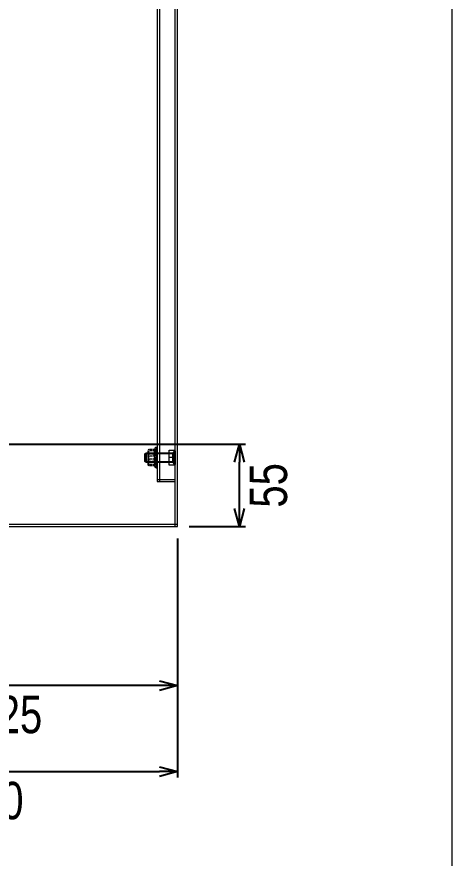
# Model space of a CAD drawing. Header units: millimetres. Extents: x 2216 to 5301, y 1125 to 3316.
# Drawn here: x 4965 to 5256, y 2193 to 2755 of the extents above; entities that cross this region are included whole.
import ezdxf

# ---------------------------------------------------------------- set-up
doc = ezdxf.new("R2010")
doc.units = ezdxf.units.MM
doc.linetypes.add('HIDDEN', pattern=[1.905, 1.27, -0.635])
for name, color, linetype in [('BUSBAR', 3, 'Continuous'), ('FRAME070', 5, 'Continuous'), ('GR1-1', 3, 'Continuous')]:
    doc.layers.add(name, color=color, linetype=linetype)
doc.styles.add('TAMCO', font='cordia.shx', dxfattribs={"width": 0.8, "height": 25})
doc.dimstyles.new('TAMCO', dxfattribs={"dimtxt": 25, "dimasz": 12, "dimexe": 4, "dimexo": 8, "dimgap": 7, "dimtad": 2, "dimdec": 1, "dimdsep": 46, "dimtxsty": 'TAMCO', "dimblk": 'OPEN30', "dimcen": 2.5, "dimclrd": 4, "dimclre": 4, "dimclrt": 3, "dimadec": 0, "dimazin": 0, "dimtfac": 1, "dimtdec": 1, "dimtmove": 0, "dimatfit": 3, "dimldrblk": 'OPEN30', "dimfxl": 1, "dimarcsym": 0})

# ---------------------------------------------------------------- blocks, each defined once
blk = doc.blocks.new('A$C310157CF')
at = {"color": 7, "linetype": 'HIDDEN', "lineweight": 0}
for p, q in [((-3.18, 6), (-5, 6)), ((1.76, 6), (-3.18, 6)), ((2.5, 5.65), (-2.5, 5.65)), ((4.93, 6), (1.76, 6)), ((6.71, 1.1), (-6.72, 1.1)), ((-5.41, 1.72), (-5.41, 5.4)), ((-4.46, 1.72), (-4.46, 5.4)), ((-2.5, 0.38), (0.88, 0.38)), ((-0.95, 1.72), (-0.95, 5.4)), ((0.88, 0.38), (2.5, 0.38)), ((0.95, 1.72), (0.95, 5.4)), ((4.46, 1.72), (4.46, 5.4)), ((5.41, 1.72), (5.41, 5.4))]:
    blk.add_line(p, q, dxfattribs=at)
blk.add_line((6.53, 0), (-6.53, 0))
for centre, start, end in [((-6.53, 0.57), 110, 270), ((6.53, 0.57), 270, 70)]:
    blk.add_arc(centre, 0.567, start, end, dxfattribs=at)
for points, knots in [([(-3.18, 6), (-3.79, 5.92), (-4.55, 5.82), (-5.26, 5.47), (-5.41, 5.4)], [0, 0, 0, 0, 0.801462, 1, 1, 1, 1]), ([(-5.41, 5.4), (-5.27, 5.68), (-5.11, 5.99), (-4.95, 6), (-4.93, 6)], [0, 0, 0, 0, 0.896037, 1, 1, 1, 1]), ([(-1.76, 6), (-1.89, 6), (-2.78, 5.98), (-3.7, 5.71), (-4.43, 5.41), (-4.46, 5.4)], [0, 0, 0, 0, 0.148486, 0.965571, 1, 1, 1, 1]), ([(-0.95, 5.4), (-1.6, 5.68), (-2.34, 5.99), (-3.1, 6), (-3.18, 6)], [0, 0, 0, 0, 0.896037, 1, 1, 1, 1]), ([(0.95, 5.4), (0.72, 5.49), (-0.15, 5.84), (-1.07, 5.93), (-1.76, 6)], [0, 0, 0, 0, 0.263253, 1, 1, 1, 1]), ([(1.76, 6), (1.62, 6), (0.73, 5.98), (-0.18, 5.71), (-0.92, 5.41), (-0.95, 5.4)], [0, 0, 0, 0, 0.148486, 0.965571, 1, 1, 1, 1]), ([(0.95, 5.4), (1.6, 5.68), (2.34, 5.99), (3.1, 6), (3.18, 6)], [0, 0, 0, 0, 0.896035, 1, 1, 1, 1]), ([(4.46, 5.4), (4.23, 5.49), (3.36, 5.84), (2.44, 5.93), (1.76, 6)], [0, 0, 0, 0, 0.263254, 1, 1, 1, 1]), ([(3.18, 6), (3.79, 5.92), (4.55, 5.82), (5.26, 5.47), (5.41, 5.4)], [0, 0, 0, 0, 0.801465, 1, 1, 1, 1]), ([(4.93, 6), (4.8, 5.92), (4.64, 5.82), (4.49, 5.47), (4.46, 5.4)], [0, 0, 0, 0, 0.801461, 1, 1, 1, 1]), ([(5.41, 5.4), (5.27, 5.68), (5.11, 5.99), (4.95, 6), (4.93, 6)], [0, 0, 0, 0, 0.896037, 1, 1, 1, 1]), ([(-5.68, 1.34), (-5.68, 1.34), (-5.64, 1.36), (-5.56, 1.4), (-5.48, 1.49), (-5.42, 1.6), (-5.41, 1.68), (-5.41, 1.72)], [0, 0, 0, 0, 0.007907, 0.267532, 0.528602, 0.763814, 1, 1, 1, 1]), ([(-1, 1.34), (-1.18, 1.38), (-2.09, 1.59), (-3.66, 1.74), (-5.04, 1.47), (-5.68, 1.34)], [0, 0, 0, 0, 0.118083, 0.592258, 1, 1, 1, 1]), ([(-5.49, 1.48), (-5.35, 1.57), (-5.07, 1.74), (-4.81, 1.47), (-4.68, 1.34)], [0, 0, 0, 0, 0.500552, 1, 1, 1, 1]), ([(-5.41, 1.72), (-4.67, 1.85), (-3.19, 2.11), (-1.7, 1.85), (-0.95, 1.72)], [0, 0, 0, 0, 0.492149, 1, 1, 1, 1]), ([(-4.46, 1.72), (-4.61, 1.85), (-4.93, 2.11), (-5.25, 1.85), (-5.41, 1.72)], [0, 0, 0, 0, 0.492148, 1, 1, 1, 1]), ([(-4.46, 1.72), (-4.46, 1.68), (-4.47, 1.6), (-4.52, 1.49), (-4.59, 1.4), (-4.65, 1.36), (-4.68, 1.34), (-4.68, 1.34)], [0, 0, 0, 0, 0.236185, 0.471405, 0.732466, 0.992087, 1, 1, 1, 1]), ([(-4.68, 1.34), (-4.46, 1.38), (-3.35, 1.59), (-1.43, 1.74), (0.23, 1.47), (1, 1.34)], [0, 0, 0, 0, 0.118083, 0.592258, 1, 1, 1, 1]), ([(0.95, 1.72), (0.06, 1.85), (-1.74, 2.11), (-3.54, 1.85), (-4.46, 1.72)], [0, 0, 0, 0, 0.492148, 1, 1, 1, 1]), ([(-1, 1.34), (-0.99, 1.34), (-0.99, 1.36), (-0.97, 1.4), (-0.96, 1.49), (-0.95, 1.6), (-0.95, 1.68), (-0.95, 1.72)], [0, 0, 0, 0, 0.007908, 0.267532, 0.528599, 0.763814, 1, 1, 1, 1]), ([(4.68, 1.34), (4.46, 1.38), (3.35, 1.59), (1.43, 1.74), (-0.23, 1.47), (-1, 1.34)], [0, 0, 0, 0, 0.118084, 0.592258, 1, 1, 1, 1]), ([(-0.95, 1.72), (-0.06, 1.85), (1.74, 2.11), (3.54, 1.85), (4.46, 1.72)], [0, 0, 0, 0, 0.492149, 1, 1, 1, 1]), ([(5.41, 1.72), (4.67, 1.85), (3.19, 2.11), (1.7, 1.85), (0.95, 1.72)], [0, 0, 0, 0, 0.492147, 1, 1, 1, 1]), ([(0.95, 1.72), (0.95, 1.68), (0.95, 1.6), (0.96, 1.49), (0.97, 1.4), (0.99, 1.36), (0.99, 1.34), (1, 1.34)], [0, 0, 0, 0, 0.236186, 0.471401, 0.732468, 0.992092, 1, 1, 1, 1]), ([(1, 1.34), (1.18, 1.38), (2.09, 1.59), (3.66, 1.74), (5.04, 1.47), (5.68, 1.34)], [0, 0, 0, 0, 0.118083, 0.592257, 1, 1, 1, 1]), ([(4.46, 1.72), (4.61, 1.85), (4.93, 2.11), (5.25, 1.85), (5.41, 1.72)], [0, 0, 0, 0, 0.492148, 1, 1, 1, 1]), ([(4.68, 1.34), (4.68, 1.34), (4.65, 1.36), (4.59, 1.4), (4.52, 1.49), (4.47, 1.6), (4.46, 1.68), (4.46, 1.72)], [0, 0, 0, 0, 0.007913, 0.267525, 0.5286, 0.763814, 1, 1, 1, 1]), ([(5.68, 1.34), (5.64, 1.38), (5.43, 1.59), (5.09, 1.74), (4.81, 1.47), (4.68, 1.34)], [0, 0, 0, 0, 0.118084, 0.592259, 1, 1, 1, 1]), ([(5.3, 1.62), (5.3, 1.62), (5.32, 1.63), (5.39, 1.6), (5.49, 1.47), (5.51, 1.45)], [0, 0, 0, 0, 0.006763, 0.854115, 1, 1, 1, 1]), ([(5.41, 1.72), (5.41, 1.68), (5.42, 1.6), (5.48, 1.49), (5.56, 1.4), (5.64, 1.36), (5.68, 1.34), (5.68, 1.34)], [0, 0, 0, 0, 0.236186, 0.471402, 0.732454, 0.992093, 1, 1, 1, 1])]:
    blk.add_open_spline(points, degree=3, knots=knots, dxfattribs=at)
for points in [[(-3, 6), (-2.5, 5.65)], [(-2.5, 5.65), (-2.5, 0.38)], [(2.5, 5.65), (3, 6)], [(2.5, 0.38), (2.5, 5.65)], [(-5.34, 1.61), (-6.73, 1.1)], [(-5.52, 1.43), (-5.48, 1.47)], [(-5.35, 1.6), (-5.33, 1.6)], [(-2.5, 0.38), (-3, 0.03)], [(-3, 0.03), (-3, 0)], [(3, 0.03), (2.5, 0.38)], [(3, 0), (3, 0.03)], [(6.73, 1.1), (5.34, 1.61)], [(5.51, 1.45), (5.52, 1.43)]]:
    blk.add_open_spline(points, degree=1, dxfattribs=at)
blk = doc.blocks.new('A$C1D0F77C0')
for p, q in [((2.41, 0), (-2.41, 0)), ((0.75, -0.59), (-3, -0.59)), ((3, -0.59), (0.75, -0.59))]:
    blk.add_line(p, q)
at = {"color": 0, "linetype": 'ByBlock', "lineweight": -2}
for p, q in [((0.96, -19.4), (-3.8, -19.4)), ((3.8, -19.99), (-3.8, -19.99)), ((-3.35, -18.8), (-3.37, -18.8)), ((-3.34, -19.18), (-3.37, -19.18)), ((-3.34, -18.8), (-3.35, -18.8)), ((-3.35, -19.4), (-3.35, -19.18)), ((-3.14, -18.8), (-3.34, -18.8)), ((-3.34, -19.18), (-3.14, -19.18)), ((-3.34, -19.4), (-3.34, -19.18)), ((-3.33, -19.4), (-3.33, -19.18)), ((-3.33, -19.4), (-3.33, -19.18)), ((-2.78, -18.8), (-3.14, -18.8)), ((-3.14, -19.4), (-3.14, -19.18)), ((-2.66, -19.18), (-3.14, -19.18)), ((-3.13, -19.4), (-3.13, -19.18)), ((-3.12, -19.4), (-3.12, -19.18)), ((-3.06, -19.4), (-3.06, -19.18)), ((-2.98, -19.18), (-2.98, -18.8)), ((-2.98, -19.18), (-2.98, -18.8)), ((-2.97, -19.18), (-2.97, -18.8)), ((-2.96, -19.18), (-2.96, -18.8)), ((-2.8, -19.18), (-2.8, -18.8)), ((-2.78, -19.18), (-2.78, -18.8)), ((-2.76, -19.18), (-2.76, -18.8)), ((-2.66, -18.8), (-2.75, -18.8)), ((-2.75, -19.4), (-2.75, -19.18)), ((-2.74, -19.18), (-2.74, -18.8)), ((-2.11, -18.8), (-2.66, -18.8)), ((-2.66, -19.18), (-2.39, -19.18)), ((-2.66, -19.4), (-2.66, -19.18)), ((-2.65, -19.4), (-2.65, -19.18)), ((-2.63, -19.4), (-2.63, -19.18)), ((-2.43, -19.18), (-2.43, -18.8)), ((-2.39, -19.18), (-2.39, -18.8)), ((-2.08, -19.18), (-2.39, -19.18)), ((-2.37, -19.18), (-2.37, -18.8)), ((-2.33, -19.18), (-2.33, -18.8)), ((-1.84, -18.8), (-2.11, -18.8)), ((-2.11, -19.4), (-2.11, -19.18)), ((-1.27, -19.18), (-2.11, -19.18)), ((-2.08, -19.4), (-2.08, -19.18)), ((-2.07, -19.4), (-2.07, -19.18)), ((-1.94, -19.4), (-1.94, -19.18)), ((-1.89, -18.8), (-1.81, -18.8)), ((-1.89, -19.18), (-1.89, -18.8)), ((-1.84, -19.18), (-1.84, -18.8)), ((-1.81, -19.18), (-1.81, -18.8)), ((-1.42, -18.8), (-1.76, -18.8)), ((-1.76, -19.18), (-1.76, -18.8)), ((-1.27, -18.8), (-1.42, -18.8)), ((-1.42, -19.4), (-1.42, -19.18)), ((-0.51, -18.8), (-1.27, -18.8)), ((-1.27, -19.18), (-1.17, -19.18)), ((-1.27, -19.4), (-1.27, -19.18)), ((-1.25, -19.4), (-1.25, -19.18)), ((-1.22, -19.18), (-1.22, -18.8)), ((-1.22, -19.4), (-1.22, -19.18)), ((-1.17, -19.18), (-1.17, -18.8)), ((-1.13, -19.18), (-1.13, -18.8)), ((-1.07, -19.18), (-1.07, -18.8)), ((-0.48, -19.18), (-1.07, -19.18)), ((-0.41, -18.8), (-0.51, -18.8)), ((-0.51, -19.4), (-0.51, -19.18)), ((0.46, -19.18), (-0.51, -19.18)), ((-0.48, -19.4), (-0.48, -19.18)), ((-0.47, -18.8), (-0.37, -18.8)), ((-0.47, -19.18), (-0.47, -18.8)), ((-0.46, -19.4), (-0.46, -19.18)), ((-0.41, -19.18), (-0.41, -18.8)), ((0.3, -18.8), (-0.41, -18.8)), ((-0.37, -19.18), (-0.37, -18.8)), ((-0.31, -19.18), (-0.31, -18.8)), ((-0.3, -19.4), (-0.3, -19.18)), ((0.31, -18.8), (0.3, -18.8)), ((0.3, -18.8), (0.37, -18.8)), ((0.3, -19.4), (0.3, -19.18)), ((0.31, -19.18), (0.31, -18.8)), ((0.37, -19.18), (0.37, -18.8)), ((0.46, -18.8), (0.37, -18.8)), ((0.41, -19.18), (0.41, -18.8)), ((1.22, -18.8), (0.46, -18.8)), ((0.46, -19.4), (0.46, -19.18)), ((0.46, -19.18), (0.51, -19.18)), ((0.47, -19.18), (0.47, -18.8)), ((1.13, -19.18), (0.48, -19.18)), ((0.48, -19.4), (0.48, -19.18)), ((0.51, -19.4), (0.51, -19.18)), ((3.8, -19.4), (0.96, -19.4)), ((1.07, -19.18), (1.07, -18.8)), ((1.13, -19.18), (1.13, -18.8)), ((1.13, -19.18), (1.22, -19.18)), ((1.17, -19.18), (1.17, -18.8)), ((1.27, -18.8), (1.22, -18.8)), ((1.22, -19.18), (1.22, -18.8)), ((2.07, -19.18), (1.22, -19.18)), ((1.22, -19.4), (1.22, -19.18)), ((1.76, -18.8), (1.25, -18.8)), ((1.25, -19.4), (1.25, -19.18)), ((1.27, -19.4), (1.27, -19.18)), ((1.42, -19.4), (1.42, -19.18)), ((1.76, -19.18), (1.76, -18.8)), ((1.81, -19.18), (1.81, -18.8)), ((2.07, -18.8), (1.81, -18.8)), ((1.84, -19.18), (1.84, -18.8)), ((1.89, -19.18), (1.89, -18.8)), ((1.94, -19.4), (1.94, -19.18)), ((2.63, -18.8), (2.07, -18.8)), ((2.07, -19.4), (2.07, -19.18)), ((2.07, -19.18), (2.11, -19.18)), ((2.37, -19.18), (2.08, -19.18)), ((2.08, -19.4), (2.08, -19.18)), ((2.11, -19.4), (2.11, -19.18)), ((2.33, -19.18), (2.33, -18.8)), ((2.37, -19.18), (2.37, -18.8)), ((2.37, -19.18), (2.63, -19.18)), ((2.39, -19.18), (2.39, -18.8)), ((2.43, -19.18), (2.43, -18.8)), ((2.66, -18.8), (2.63, -18.8)), ((3.12, -19.18), (2.63, -19.18)), ((2.63, -19.4), (2.63, -19.18)), ((2.76, -18.8), (2.65, -18.8)), ((2.65, -19.4), (2.65, -19.18)), ((2.66, -19.4), (2.66, -19.18)), ((2.74, -19.18), (2.74, -18.8)), ((2.75, -19.4), (2.75, -19.18)), ((2.76, -19.18), (2.76, -18.8)), ((3.12, -18.8), (2.76, -18.8)), ((2.78, -19.18), (2.78, -18.8)), ((2.8, -19.18), (2.8, -18.8)), ((2.96, -19.18), (2.96, -18.8)), ((2.97, -19.18), (2.97, -18.8)), ((2.98, -19.18), (2.98, -18.8)), ((2.98, -19.18), (2.98, -18.8)), ((3.06, -19.4), (3.06, -19.18)), ((3.33, -18.8), (3.12, -18.8)), ((3.12, -19.4), (3.12, -19.18)), ((3.12, -19.18), (3.33, -19.18)), ((3.13, -19.4), (3.13, -19.18)), ((3.14, -19.4), (3.14, -19.18)), ((3.34, -18.8), (3.33, -18.8)), ((3.37, -19.18), (3.33, -19.18)), ((3.33, -19.4), (3.33, -19.18)), ((3.33, -19.4), (3.33, -19.18)), ((3.34, -19.4), (3.34, -19.18)), ((3.35, -18.8), (3.37, -18.8)), ((3.35, -19.4), (3.35, -19.18))]:
    blk.add_line(p, q, dxfattribs=at)
for centre, start, end in [((-3.8, -19.7), 90, 270), ((3.8, -19.7), 270, 90)]:
    blk.add_arc(centre, 0.297, start, end, dxfattribs=at)
for points in [[(-2.41, 0), (-3, -0.59)], [(3, -0.59), (2.41, 0)], [(-3, -0.59), (-3, -19.18)], [(3, -19.18), (3, -0.59)]]:
    blk.add_open_spline(points, degree=1)
for points in [[(-3.8, -19.99), (-3.8, -20)], [(-3.37, -18.8), (-3.74, -19.4)], [(-3.37, -19.18), (-3.37, -19.4)], [(3.74, -19.4), (3.37, -18.8)], [(3.37, -19.4), (3.37, -19.18)], [(3.8, -20), (3.8, -19.99)]]:
    blk.add_open_spline(points, degree=1, dxfattribs=at)
for points, knots in [([(-3.35, -18.8), (-3.42, -18.91), (-3.55, -19.11), (-3.67, -19.31), (-3.72, -19.4)], [0, 0, 0, 0, 0.559493, 1, 1, 1, 1]), ([(-3.7, -19.4), (-3.65, -19.31), (-3.53, -19.11), (-3.4, -18.91), (-3.33, -18.8)], [0, 0, 0, 0, 0.440507, 1, 1, 1, 1]), ([(-3.69, -19.4), (-3.58, -19.21), (-3.46, -19.01), (-3.34, -18.81), (-3.34, -18.8)], [0, 0, 0, 0, 0.950163, 1, 1, 1, 1]), ([(-3.33, -18.8), (-3.4, -18.93), (-3.52, -19.13), (-3.64, -19.33), (-3.68, -19.4)], [0, 0, 0, 0, 0.625372, 1, 1, 1, 1]), ([(-3.14, -18.8), (-3.14, -18.81), (-3.26, -19.01), (-3.38, -19.21), (-3.5, -19.4)], [0, 0, 0, 0, 0.049832, 1, 1, 1, 1]), ([(-3.48, -19.4), (-3.43, -19.33), (-3.31, -19.13), (-3.19, -18.93), (-3.12, -18.8)], [0, 0, 0, 0, 0.374629, 1, 1, 1, 1]), ([(-3.45, -19.4), (-3.41, -19.33), (-3.3, -19.13), (-3.19, -18.93), (-3.13, -18.8)], [0, 0, 0, 0, 0.374627, 1, 1, 1, 1]), ([(-3.06, -18.8), (-3.12, -18.93), (-3.23, -19.13), (-3.33, -19.33), (-3.37, -19.4)], [0, 0, 0, 0, 0.625372, 1, 1, 1, 1]), ([(-2.75, -18.8), (-2.82, -18.93), (-2.93, -19.13), (-3.04, -19.33), (-3.08, -19.4)], [0, 0, 0, 0, 0.625373, 1, 1, 1, 1]), ([(-2.96, -19.4), (-2.92, -19.33), (-2.82, -19.13), (-2.71, -18.93), (-2.65, -18.8)], [0, 0, 0, 0, 0.374626, 1, 1, 1, 1]), ([(-2.92, -19.4), (-2.89, -19.33), (-2.8, -19.13), (-2.71, -18.93), (-2.66, -18.8)], [0, 0, 0, 0, 0.374627, 1, 1, 1, 1]), ([(-2.63, -18.8), (-2.68, -18.93), (-2.77, -19.13), (-2.85, -19.33), (-2.89, -19.4)], [0, 0, 0, 0, 0.625374, 1, 1, 1, 1]), ([(-2.11, -18.8), (-2.16, -18.93), (-2.25, -19.13), (-2.34, -19.33), (-2.37, -19.4)], [0, 0, 0, 0, 0.625373, 1, 1, 1, 1]), ([(-2.33, -19.4), (-2.3, -19.33), (-2.21, -19.13), (-2.12, -18.93), (-2.07, -18.8)], [0, 0, 0, 0, 0.374627, 1, 1, 1, 1]), ([(-2.28, -19.4), (-2.25, -19.33), (-2.19, -19.13), (-2.12, -18.93), (-2.08, -18.8)], [0, 0, 0, 0, 0.374628, 1, 1, 1, 1]), ([(-1.94, -18.8), (-1.98, -18.93), (-2.03, -19.13), (-2.09, -19.33), (-2.11, -19.4)], [0, 0, 0, 0, 0.625373, 1, 1, 1, 1]), ([(-1.42, -18.8), (-1.46, -18.93), (-1.52, -19.13), (-1.58, -19.33), (-1.61, -19.4)], [0, 0, 0, 0, 0.625375, 1, 1, 1, 1]), ([(-1.43, -19.4), (-1.4, -19.33), (-1.35, -19.13), (-1.29, -18.93), (-1.25, -18.8)], [0, 0, 0, 0, 0.374626, 1, 1, 1, 1]), ([(-1.37, -19.4), (-1.35, -19.33), (-1.32, -19.13), (-1.29, -18.93), (-1.27, -18.8)], [0, 0, 0, 0, 0.374623, 1, 1, 1, 1]), ([(-1.22, -18.8), (-1.24, -18.91), (-1.27, -19.11), (-1.3, -19.31), (-1.31, -19.4)], [0, 0, 0, 0, 0.559496, 1, 1, 1, 1]), ([(-0.51, -18.8), (-0.53, -18.93), (-0.57, -19.13), (-0.6, -19.33), (-0.61, -19.4)], [0, 0, 0, 0, 0.625376, 1, 1, 1, 1]), ([(-0.56, -19.4), (-0.54, -19.31), (-0.51, -19.11), (-0.48, -18.91), (-0.46, -18.8)], [0, 0, 0, 0, 0.440504, 1, 1, 1, 1]), ([(-0.49, -19.4), (-0.49, -19.21), (-0.48, -19.01), (-0.48, -18.81), (-0.48, -18.8)], [0, 0, 0, 0, 0.950166, 1, 1, 1, 1]), ([(-0.3, -18.8), (-0.3, -18.91), (-0.3, -19.11), (-0.29, -19.31), (-0.29, -19.4)], [0, 0, 0, 0, 0.559496, 1, 1, 1, 1]), ([(0.3, -18.8), (0.3, -18.81), (0.3, -19.01), (0.3, -19.21), (0.29, -19.4)], [0, 0, 0, 0, 0.049834, 1, 1, 1, 1]), ([(0.56, -19.4), (0.53, -19.21), (0.49, -19.01), (0.46, -18.81), (0.46, -18.8)], [0, 0, 0, 0, 0.950161, 1, 1, 1, 1]), ([(0.49, -19.4), (0.49, -19.31), (0.49, -19.11), (0.48, -18.91), (0.48, -18.8)], [0, 0, 0, 0, 0.440504, 1, 1, 1, 1]), ([(0.51, -18.8), (0.53, -18.93), (0.57, -19.13), (0.6, -19.33), (0.61, -19.4)], [0, 0, 0, 0, 0.625377, 1, 1, 1, 1]), ([(1.22, -18.8), (1.22, -18.81), (1.25, -19.01), (1.28, -19.21), (1.31, -19.4)], [0, 0, 0, 0, 0.049837, 1, 1, 1, 1]), ([(1.43, -19.4), (1.4, -19.33), (1.35, -19.13), (1.29, -18.93), (1.25, -18.8)], [0, 0, 0, 0, 0.374627, 1, 1, 1, 1]), ([(1.37, -19.4), (1.35, -19.33), (1.32, -19.13), (1.29, -18.93), (1.27, -18.8)], [0, 0, 0, 0, 0.374623, 1, 1, 1, 1]), ([(1.42, -18.8), (1.46, -18.93), (1.52, -19.13), (1.58, -19.33), (1.61, -19.4)], [0, 0, 0, 0, 0.625378, 1, 1, 1, 1]), ([(1.94, -18.8), (1.98, -18.93), (2.03, -19.13), (2.09, -19.33), (2.11, -19.4)], [0, 0, 0, 0, 0.625373, 1, 1, 1, 1]), ([(2.33, -19.4), (2.3, -19.33), (2.21, -19.13), (2.12, -18.93), (2.07, -18.8)], [0, 0, 0, 0, 0.374627, 1, 1, 1, 1]), ([(2.28, -19.4), (2.25, -19.33), (2.19, -19.13), (2.12, -18.93), (2.08, -18.8)], [0, 0, 0, 0, 0.374625, 1, 1, 1, 1]), ([(2.11, -18.8), (2.16, -18.93), (2.25, -19.13), (2.34, -19.33), (2.37, -19.4)], [0, 0, 0, 0, 0.625373, 1, 1, 1, 1]), ([(2.63, -18.8), (2.68, -18.93), (2.77, -19.13), (2.85, -19.33), (2.89, -19.4)], [0, 0, 0, 0, 0.625373, 1, 1, 1, 1]), ([(2.96, -19.4), (2.92, -19.33), (2.82, -19.13), (2.71, -18.93), (2.65, -18.8)], [0, 0, 0, 0, 0.374628, 1, 1, 1, 1]), ([(2.92, -19.4), (2.89, -19.33), (2.8, -19.13), (2.71, -18.93), (2.66, -18.8)], [0, 0, 0, 0, 0.374623, 1, 1, 1, 1]), ([(2.75, -18.8), (2.82, -18.93), (2.93, -19.13), (3.04, -19.33), (3.08, -19.4)], [0, 0, 0, 0, 0.625376, 1, 1, 1, 1]), ([(3.06, -18.8), (3.12, -18.93), (3.23, -19.13), (3.33, -19.33), (3.37, -19.4)], [0, 0, 0, 0, 0.625374, 1, 1, 1, 1]), ([(3.48, -19.4), (3.43, -19.33), (3.31, -19.13), (3.19, -18.93), (3.12, -18.8)], [0, 0, 0, 0, 0.374626, 1, 1, 1, 1]), ([(3.45, -19.4), (3.41, -19.33), (3.3, -19.13), (3.19, -18.93), (3.13, -18.8)], [0, 0, 0, 0, 0.374629, 1, 1, 1, 1]), ([(3.14, -18.8), (3.21, -18.91), (3.32, -19.11), (3.44, -19.31), (3.5, -19.4)], [0, 0, 0, 0, 0.559499, 1, 1, 1, 1]), ([(3.33, -18.8), (3.4, -18.93), (3.52, -19.13), (3.64, -19.33), (3.68, -19.4)], [0, 0, 0, 0, 0.625375, 1, 1, 1, 1]), ([(3.7, -19.4), (3.59, -19.21), (3.46, -19.01), (3.34, -18.81), (3.33, -18.8)], [0, 0, 0, 0, 0.950171, 1, 1, 1, 1]), ([(3.69, -19.4), (3.64, -19.31), (3.52, -19.11), (3.4, -18.91), (3.34, -18.8)], [0, 0, 0, 0, 0.440507, 1, 1, 1, 1]), ([(3.35, -18.8), (3.36, -18.81), (3.48, -19.01), (3.61, -19.21), (3.72, -19.4)], [0, 0, 0, 0, 0.049829, 1, 1, 1, 1])]:
    blk.add_open_spline(points, degree=3, knots=knots, dxfattribs=at)
blk = doc.blocks.new('A$C1F43471B')
at = {"rotation": 90}
for name, p in [('A$C310157CF', (-11.99, 0)), ('A$C1D0F77C0', (-19.99, 0))]:
    blk.add_blockref(name, p, dxfattribs=at)
blk = doc.blocks.new('_Open30')
at = {"color": 0, "linetype": 'ByBlock', "lineweight": -2}
for p, q in [((-1, 0.268), (0, 0)), ((0, 0), (-1, -0.268)), ((0, 0), (-1, 0))]:
    blk.add_line(p, q, dxfattribs=at)
blk = doc.blocks.new('*D55')
at = {"layer": 'BUSBAR', "color": 4, "lineweight": -2}
for p, q in [((4847.58, 2406.24), (4847.58, 2304.09)), ((5072.58, 2406.24), (5072.58, 2304.09)), ((5060.58, 2308.09), (4859.58, 2308.09))]:
    blk.add_line(p, q, dxfattribs=at)
at = {"layer": 'DEFPOINTS', "color": 0}
for p in [(4847.58, 2414.24), (5072.58, 2414.24), (4847.58, 2308.09)]:
    blk.add_point(p, dxfattribs=at)
at = {"layer": 'BUSBAR', "color": 4, "lineweight": -2, "xscale": 12, "yscale": 12, "zscale": 12, "rotation": 180}
blk.add_blockref('_Open30', (4847.58, 2308.09), dxfattribs=at)
at = {"layer": 'BUSBAR', "color": 4, "lineweight": -2, "xscale": 12, "yscale": 12, "zscale": 12}
blk.add_blockref('_Open30', (5072.58, 2308.09), dxfattribs=at)
at = {"layer": 'BUSBAR', "color": 3, "lineweight": 9, "insert": (4960.08, 2288.59), "char_height": 25, "attachment_point": 5, "style": 'TAMCO'}
blk.add_mtext('225', dxfattribs=at)
blk = doc.blocks.new('*D56')
at = {"layer": 'BUSBAR', "color": 4, "lineweight": -2}
for p, q in [((4822.58, 2408.24), (4822.58, 2246.63)), ((5072.58, 2406.24), (5072.58, 2246.63)), ((4834.58, 2250.63), (5060.58, 2250.63))]:
    blk.add_line(p, q, dxfattribs=at)
at = {"layer": 'DEFPOINTS', "color": 0}
for p in [(4822.58, 2416.24), (5072.58, 2414.24), (5072.58, 2250.63)]:
    blk.add_point(p, dxfattribs=at)
at = {"layer": 'BUSBAR', "color": 4, "lineweight": -2, "xscale": 12, "yscale": 12, "zscale": 12, "rotation": 180}
blk.add_blockref('_Open30', (4822.58, 2250.63), dxfattribs=at)
at = {"layer": 'BUSBAR', "color": 4, "lineweight": -2, "xscale": 12, "yscale": 12, "zscale": 12}
blk.add_blockref('_Open30', (5072.58, 2250.63), dxfattribs=at)
at = {"layer": 'BUSBAR', "color": 3, "lineweight": 9, "insert": (4947.58, 2231.13), "char_height": 25, "attachment_point": 5, "style": 'TAMCO'}
blk.add_mtext('250', dxfattribs=at)
blk = doc.blocks.new('*D46')
at = {"layer": 'BUSBAR', "color": 4, "lineweight": -2}
for p, q in [((4885.58, 2469.24), (5118.02, 2469.24)), ((5114.02, 2426.24), (5114.02, 2457.24)), ((5080.58, 2414.24), (5118.02, 2414.24))]:
    blk.add_line(p, q, dxfattribs=at)
at = {"layer": 'DEFPOINTS', "color": 0}
for p in [(4877.58, 2469.24), (5114.02, 2469.24), (5072.58, 2414.24)]:
    blk.add_point(p, dxfattribs=at)
at = {"layer": 'BUSBAR', "color": 4, "lineweight": -2, "xscale": 12, "yscale": 12, "zscale": 12}
for p, rotation in [((5114.02, 2469.24), 90), ((5114.02, 2414.24), 270)]:
    blk.add_blockref('_Open30', p, dxfattribs=dict(at, rotation=rotation))
at = {"layer": 'BUSBAR', "color": 3, "lineweight": 9, "insert": (5133.52, 2441.74), "char_height": 25, "attachment_point": 5, "rotation": 90, "style": 'TAMCO'}
blk.add_mtext('55', dxfattribs=at)

msp = doc.modelspace()

# ---------------------------------------------------------------- linework, layer by layer
at = {"lineweight": 9}
for p, q in [((5059.08, 2949.24), (5059.08, 2444.24)), ((5060.58, 2949.24), (5060.58, 2444.24)), ((5059.08, 2445.74), (5071.08, 2445.74)), ((5059.08, 2444.24), (5071.08, 2444.24)), ((4847.58, 2415.74), (5072.58, 2415.74)), ((4847.58, 2414.24), (5072.58, 2414.24))]:
    msp.add_line(p, q, dxfattribs=at)
at = {"color": 0, "lineweight": 9}
for p, q in [((5067.08, 2455.24), (5067.08, 2465.24)), ((5067.08, 2465.24), (5070.7, 2465.24)), ((5070.7, 2465.24), (5071.08, 2464.86)), ((5071.08, 2464.86), (5071.08, 2455.62)), ((5071.08, 2464.04), (5071.08, 2456.44)), ((5071.08, 2460.24), (5067.08, 2460.24)), ((5070.7, 2455.24), (5067.08, 2455.24)), ((5070.7, 2455.24), (5071.08, 2455.62))]:
    msp.add_line(p, q, dxfattribs=at)
at = {"color": 7, "linetype": 'HIDDEN', "lineweight": 9}
for points, degree in [([(5070.48, 2464.7), (5070.55, 2464.88), (5070.63, 2465.06), (5070.7, 2465.24)], 3), ([(5071.08, 2464.04), (5071.08, 2464.04)], 1), ([(5070.48, 2455.78), (5070.55, 2455.6), (5070.63, 2455.42), (5070.7, 2455.24)], 3), ([(5071.08, 2456.44), (5071.08, 2456.44)], 1)]:
    msp.add_open_spline(points, degree=degree, dxfattribs=at)
for points, knots in [([(5070.48, 2464.7), (5070.75, 2464.04), (5071.06, 2463.31), (5071.08, 2462.55), (5071.08, 2462.47)], [0, 0, 0, 0, 0.896037, 1, 1, 1, 1]), ([(5070.48, 2460.24), (5070.75, 2460.9), (5071.06, 2461.63), (5071.08, 2462.39), (5071.08, 2462.47)], [0, 0, 0, 0, 0.896037, 1, 1, 1, 1]), ([(5070.48, 2460.24), (5070.57, 2460.01), (5070.92, 2459.15), (5071.01, 2458.22), (5071.08, 2457.54)], [0, 0, 0, 0, 0.263254, 1, 1, 1, 1]), ([(5070.48, 2455.78), (5070.75, 2456.44), (5071.06, 2457.17), (5071.08, 2457.93), (5071.08, 2458.01)], [0, 0, 0, 0, 0.896037, 1, 1, 1, 1])]:
    msp.add_open_spline(points, degree=3, knots=knots, dxfattribs=at)
at = {"layer": 'FRAME070', "lineweight": 9}
for q in [(5256.08, 3273.22), (5256.08, 3273.22), (5256.08, 3239.12), (5256.08, 3239.12)]:
    msp.add_line((5256.08, 1185.48), q, dxfattribs=at)
at = {"layer": 'GR1-1', "color": 0, "linetype": 'Continuous', "lineweight": 9}
for p, q in [((5071.08, 2414.24), (5071.08, 3014.24)), ((5072.58, 2414.24), (5072.58, 3014.24)), ((4847.58, 2415.74), (5072.58, 2415.74))]:
    msp.add_line(p, q, dxfattribs=at)

# ---------------------------------------------------------------- block references
at = {"lineweight": 9, "xscale": -1, "rotation": 180}
msp.add_blockref('A$C1F43471B', (5071.08, 2460.24), dxfattribs=at)

# ---------------------------------------------------------------- dimensions: what is measured, and where the dimension line sits
at = {"layer": 'BUSBAR', "color": 2, "lineweight": 9}
dim = msp.add_linear_dim(base=(5114.02, 2469.24), p1=(5072.58, 2414.24), p2=(4877.58, 2469.24), angle=90, dimstyle='TAMCO', dxfattribs=at)
dim.commit()
dim.dimension.update_dxf_attribs({"geometry": '*D46', "text_midpoint": (5133.52, 2441.74)})
dim = msp.add_linear_dim(base=(5072.58, 2250.63), p1=(4822.58, 2416.24), p2=(5072.58, 2414.24), dimstyle='TAMCO', dxfattribs=at)
dim.commit()
dim.dimension.update_dxf_attribs({"geometry": '*D56', "text_midpoint": (4947.58, 2250.63), "dimtype": 160})
dim = msp.add_linear_dim(base=(4847.58, 2308.09), p1=(5072.58, 2414.24), p2=(4847.58, 2414.24), dimstyle='TAMCO', dxfattribs=at)
dim.commit()
dim.dimension.update_dxf_attribs({"geometry": '*D55', "text_midpoint": (4960.08, 2288.59)})

doc.saveas('drawing.dxf')
